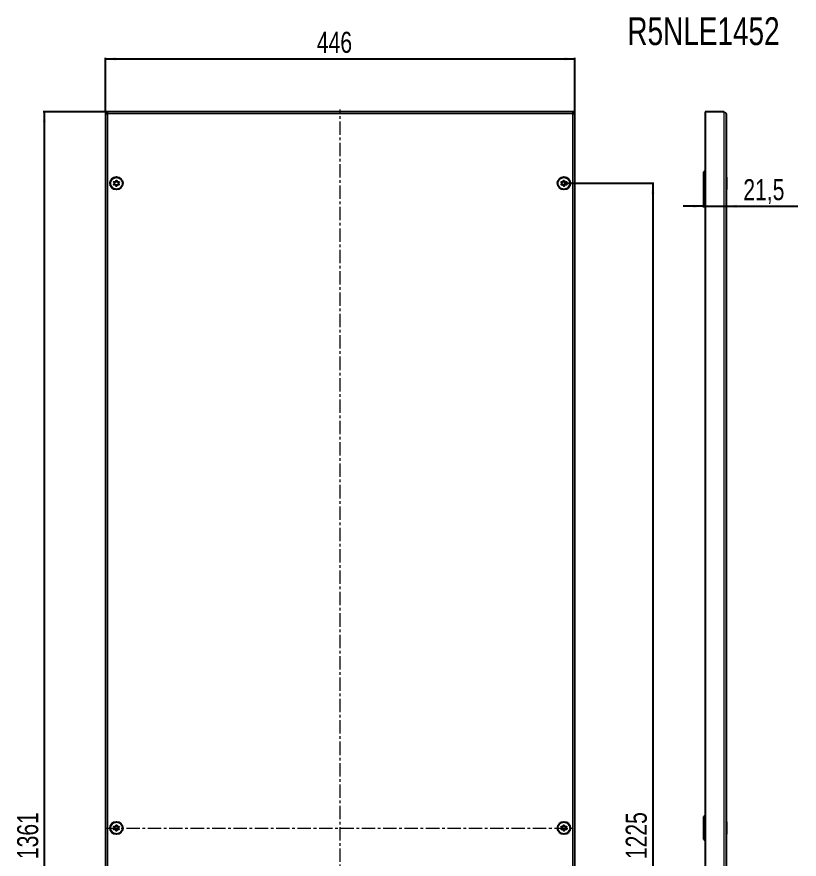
# Model space of a CAD drawing. Header units: millimetres. Extents: x 52 to 1257, y -492 to 1061.
# Drawn here: x 52 to 795, y 261 to 1061 of the extents above; entities that cross this region are included whole.
import ezdxf

# ---------------------------------------------------------------- set-up
doc = ezdxf.new("R2010")
doc.units = ezdxf.units.MM
doc.linetypes.add('CENTERX2', pattern=[20.32, 12.7, -2.54, 2.54, -2.54])
doc.layers.add('FORMAT', color=7, linetype='Continuous')
doc.styles.add('SLDTEXTSTYLE0', font='TXT', dxfattribs={"width": 0.75})
doc.dimstyles.new('SLDDIMSTYLE0', dxfattribs={"dimtxt": 20, "dimasz": 10, "dimexe": 0, "dimexo": 0.0625, "dimgap": 5, "dimtad": 2, "dimdec": 1, "dimrnd": 1e-09, "dimzin": 12, "dimdsep": 46, "dimtxsty": 'SLDTEXTSTYLE0', "dimsah": 1, "dimcen": 0.09, "dimadec": 0, "dimazin": 3, "dimtfac": 1, "dimtofl": 0, "dimtmove": 0, "dimatfit": 3, "dimfxl": 0, "dimfrac": 2, "dimtolj": 1, "dimtzin": 12, "dimarcsym": 0})
doc.dimstyles.new('SLDDIMSTYLE1', dxfattribs={"dimtxt": 20, "dimasz": 10, "dimexe": 0, "dimexo": 0.0625, "dimgap": 5, "dimtad": 2, "dimdec": 1, "dimrnd": 1e-09, "dimzin": 12, "dimdsep": 46, "dimtxsty": 'SLDTEXTSTYLE0', "dimsah": 1, "dimcen": 0.09, "dimadec": 0, "dimazin": 3, "dimtfac": 1, "dimtmove": 0, "dimatfit": 0, "dimfxl": 0, "dimfrac": 2, "dimtolj": 1, "dimtzin": 12, "dimarcsym": 0})

# ---------------------------------------------------------------- blocks, each defined once
blk = doc.blocks.new('_D')
at = {"layer": 'FORMAT'}
for p, q in [((136.01, 970.61), (136.01, 1021.77)), ((136.01, 1020.77), (582.01, 1020.77)), ((582.01, 970.61), (582.01, 1021.77))]:
    blk.add_line(p, q, dxfattribs=at)
for points in [[(136.01, 1020.77), (146.01, 1019.23), (146.01, 1022.31)], [(582.01, 1020.77), (572.01, 1022.31), (572.01, 1019.23)]]:
    blk.add_solid(points, dxfattribs=at)
at = {"layer": 'FORMAT', "insert": (336.84, 1046.55), "char_height": 20, "attachment_point": 1, "style": 'SLDTEXTSTYLE0'}
blk.add_mtext('446', dxfattribs=at)
blk = doc.blocks.new('_D_1')
at = {"layer": 'FORMAT'}
for p, q in [((137.7, 970.6), (77, 970.6)), ((78, 970.6), (78, -390.4)), ((137.7, -390.4), (77, -390.4))]:
    blk.add_line(p, q, dxfattribs=at)
for points in [[(78, 970.6), (76.47, 960.6), (79.54, 960.6)], [(78, -390.4), (79.54, -380.4), (76.47, -380.4)]]:
    blk.add_solid(points, dxfattribs=at)
at = {"layer": 'FORMAT', "insert": (52.22, 260.54), "char_height": 20, "attachment_point": 1, "rotation": 90, "style": 'SLDTEXTSTYLE0'}
blk.add_mtext('1361', dxfattribs=at)
blk = doc.blocks.new('_D_2')
at = {"layer": 'FORMAT'}
for p, q in [((571.52, 902.6), (657.01, 902.6)), ((656.01, 902.6), (656.01, -322.4)), ((571.52, -322.4), (657.01, -322.4))]:
    blk.add_line(p, q, dxfattribs=at)
for points in [[(656.01, 902.6), (654.47, 892.6), (657.55, 892.6)], [(656.01, -322.4), (657.55, -312.4), (654.47, -312.4)]]:
    blk.add_solid(points, dxfattribs=at)
at = {"layer": 'FORMAT', "insert": (630.23, 260.54), "char_height": 20, "attachment_point": 1, "rotation": 90, "style": 'SLDTEXTSTYLE0'}
blk.add_mtext('1225', dxfattribs=at)
blk = doc.blocks.new('_D_4')
at = {"layer": 'FORMAT'}
for p, q in [((704.03, 893.09), (704.03, 879.77)), ((704.03, 880.77), (684.8, 880.77)), ((704.03, 880.77), (725.53, 880.77)), ((725.53, 880.77), (793.65, 880.77))]:
    blk.add_line(p, q, dxfattribs=at)
for points in [[(704.03, 880.77), (694.03, 882.31), (694.03, 879.23)], [(725.53, 880.77), (735.53, 879.23), (735.53, 882.31)]]:
    blk.add_solid(points, dxfattribs=at)
at = {"layer": 'FORMAT', "insert": (741.92, 906.55), "char_height": 20, "attachment_point": 1, "style": 'SLDTEXTSTYLE0'}
blk.add_mtext('21,5', dxfattribs=at)

msp = doc.modelspace()

# ---------------------------------------------------------------- linework, layer by layer
at = {"color": 7, "linetype": 'Continuous', "lineweight": 25}
for p, q in [((136.01, 970.6), (136.01, -390.4)), ((136.01, 970.6), (137.51, 970.6)), ((580.31, 970.6), (137.71, 970.6)), ((137.71, 969.48), (137.71, 970.6)), ((580.31, 970.6), (580.31, 969.49)), ((582.01, 970.6), (580.51, 970.6)), ((582.01, -390.4), (582.01, 970.6)), ((705.53, 970.6), (705.53, -390.4)), ((723.43, 970.6), (705.53, 970.6)), ((725.53, 968.5), (725.53, -388.3)), ((704.03, 912.1), (704.03, 893.1)), ((725.78, 908.39), (725.53, 908.39)), ((725.78, 908.39), (725.78, 907.67)), ((725.78, 907.67), (725.78, 896.82)), ((725.53, 896.82), (725.78, 896.82)), ((704.03, 299.6), (704.03, 280.6)), ((725.78, 295.89), (725.53, 295.89)), ((725.78, 295.89), (725.78, 295.17)), ((725.78, 295.17), (725.78, 284.32)), ((725.53, 284.32), (725.78, 284.32))]:
    msp.add_line(p, q, dxfattribs=at)
at = {"color": 8, "linetype": 'Continuous', "lineweight": 18}
for p, q in [((579.91, 968.5), (138.11, 968.5)), ((138.11, 968.5), (138.11, -388.3)), ((579.91, -388.3), (579.91, 968.5)), ((723.43, 970.6), (723.43, -390.4))]:
    msp.add_line(p, q, dxfattribs=at)
at = {"color": 7, "linetype": 'Continuous', "lineweight": 25}
for centre, radius in [((146.51, 902.6), 6), ((146.51, 902.6), 5.79), ((146.51, 902.6), 1.85), ((571.51, 902.6), 6), ((571.51, 902.6), 5.79), ((571.51, 902.6), 1.85), ((146.51, 290.1), 6), ((571.51, 290.1), 6), ((146.51, 290.1), 5.79), ((146.51, 290.1), 1.85), ((571.51, 290.1), 5.79), ((571.51, 290.1), 1.85)]:
    msp.add_circle(centre, radius, dxfattribs=at)
for centre, start, end in [((707.03, 912.1), 120, 180), ((707.03, 893.1), 180, 240), ((707.03, 299.6), 120, 180), ((707.03, 280.6), 180, 240)]:
    msp.add_arc(centre, 3, start, end, dxfattribs=at)
for points, knots in [([(136.01, 970.6), (136.04, 970.42), (136.11, 970.07), (136.61, 969.53), (137.31, 969.01), (137.85, 968.67), (138.11, 968.5)], [0, 0, 0, 0, 0.2547568, 0.5096489, 0.7645419, 1, 1, 1, 1]), ([(137.51, 970.6), (137.52, 970.42), (137.54, 970.06), (137.73, 969.36), (137.96, 968.84), (138.11, 968.5)], [0, 0, 0, 0, 0.2598775, 0.5197391, 1, 1, 1, 1]), ([(579.91, 968.5), (580.19, 968.68), (580.75, 969.04), (581.45, 969.57), (581.92, 970.09), (581.98, 970.44), (582.01, 970.6)], [0, 0, 0, 0, 0.254753, 0.509645, 0.764538, 1, 1, 1, 1]), ([(579.91, 968.5), (579.99, 968.68), (580.15, 969.05), (580.42, 969.74), (580.47, 970.26), (580.51, 970.6)], [0, 0, 0, 0, 0.259878, 0.519739, 1, 1, 1, 1]), ([(723.43, 970.6), (723.71, 970.42), (724.27, 970.07), (724.97, 969.53), (725.44, 969.01), (725.5, 968.67), (725.53, 968.5)], [0, 0, 0, 0, 0.2547568, 0.5096489, 0.7645419, 1, 1, 1, 1]), ([(148.96, 903.95), (148.95, 903.96), (148.94, 903.98), (148.88, 904), (148.74, 904.03), (148.35, 904.02), (147.81, 904.01), (147.26, 904.31), (146.98, 904.75), (146.81, 905.1), (146.69, 905.31), (146.63, 905.38), (146.59, 905.4), (146.55, 905.4), (146.52, 905.39), (146.47, 905.35), (146.31, 905.13), (146.11, 904.7), (145.65, 904.16), (144.95, 904.07), (144.47, 904.12), (144.21, 904.11), (144.14, 904.08), (144.12, 904.06), (144.1, 904.03), (144.1, 903.99), (144.11, 903.95), (144.13, 903.87), (144.24, 903.67), (144.44, 903.35), (144.66, 902.88), (144.62, 902.25), (144.32, 901.8), (144.11, 901.47), (144.05, 901.34), (144.04, 901.28), (144.05, 901.25), (144.08, 901.22), (144.13, 901.2), (144.28, 901.17), (144.66, 901.18), (145.2, 901.19), (145.76, 900.89), (146.04, 900.45), (146.21, 900.1), (146.33, 899.89), (146.39, 899.82), (146.43, 899.8), (146.46, 899.8), (146.49, 899.81), (146.55, 899.85), (146.7, 900.07), (146.91, 900.5), (147.36, 901.04), (148.07, 901.13), (148.54, 901.08), (148.81, 901.09), (148.87, 901.12), (148.9, 901.14), (148.91, 901.17), (148.92, 901.21), (148.91, 901.25), (148.88, 901.33), (148.78, 901.53), (148.57, 901.85), (148.36, 902.32), (148.39, 902.95), (148.69, 903.4), (148.91, 903.73), (148.97, 903.86), (148.97, 903.92), (148.96, 903.94), (148.96, 903.95)], [0, 0, 0, 0, 0.002009, 0.00442, 0.009365, 0.025528, 0.067705, 0.095786, 0.124646, 0.150342, 0.160519, 0.163394, 0.165697, 0.167245, 0.168874, 0.17077, 0.178606, 0.211994, 0.249994, 0.287995, 0.321383, 0.329219, 0.331115, 0.332744, 0.334292, 0.336217, 0.338535, 0.341318, 0.349662, 0.375358, 0.404217, 0.432298, 0.474475, 0.490639, 0.496669, 0.49844, 0.5, 0.502009, 0.50442, 0.509365, 0.525528, 0.567705, 0.595786, 0.624646, 0.650342, 0.660519, 0.663394, 0.665697, 0.667245, 0.668874, 0.67077, 0.678606, 0.711994, 0.749994, 0.787995, 0.821383, 0.829219, 0.831115, 0.832744, 0.834292, 0.836217, 0.838535, 0.841318, 0.849662, 0.875358, 0.904217, 0.932298, 0.974475, 0.990639, 0.996669, 0.99844, 1, 1, 1, 1]), ([(569.05, 903.95), (569.05, 903.94), (569.04, 903.91), (569.05, 903.85), (569.11, 903.72), (569.32, 903.4), (569.62, 902.95), (569.66, 902.32), (569.44, 901.85), (569.24, 901.52), (569.12, 901.31), (569.1, 901.21), (569.1, 901.17), (569.12, 901.14), (569.14, 901.12), (569.21, 901.09), (569.47, 901.08), (569.95, 901.13), (570.65, 901.04), (571.11, 900.5), (571.31, 900.07), (571.47, 899.85), (571.52, 899.81), (571.55, 899.8), (571.59, 899.8), (571.62, 899.82), (571.65, 899.85), (571.7, 899.91), (571.81, 900.11), (571.98, 900.45), (572.26, 900.89), (572.81, 901.19), (573.35, 901.18), (573.74, 901.17), (573.89, 901.2), (573.94, 901.23), (573.96, 901.25), (573.97, 901.29), (573.96, 901.35), (573.91, 901.48), (573.69, 901.8), (573.39, 902.25), (573.36, 902.88), (573.57, 903.35), (573.78, 903.68), (573.89, 903.89), (573.92, 903.99), (573.92, 904.03), (573.9, 904.06), (573.87, 904.08), (573.81, 904.11), (573.54, 904.12), (573.07, 904.07), (572.36, 904.16), (571.91, 904.7), (571.7, 905.13), (571.55, 905.35), (571.49, 905.39), (571.46, 905.4), (571.43, 905.4), (571.4, 905.38), (571.37, 905.35), (571.31, 905.29), (571.2, 905.09), (571.04, 904.75), (570.76, 904.31), (570.2, 904.01), (569.66, 904.02), (569.27, 904.03), (569.12, 904), (569.07, 903.97), (569.06, 903.96), (569.05, 903.95)], [0, 0, 0, 0, 0.002009, 0.00442, 0.009365, 0.025528, 0.067705, 0.095786, 0.124646, 0.150342, 0.160519, 0.163394, 0.165697, 0.167245, 0.168874, 0.17077, 0.178606, 0.211994, 0.249994, 0.287995, 0.321383, 0.329219, 0.331115, 0.332744, 0.334292, 0.336217, 0.338535, 0.341318, 0.349662, 0.375358, 0.404217, 0.432298, 0.474475, 0.490639, 0.496669, 0.49844, 0.5, 0.502009, 0.50442, 0.509365, 0.525528, 0.567705, 0.595786, 0.624646, 0.650342, 0.660519, 0.663394, 0.665697, 0.667245, 0.668874, 0.67077, 0.678606, 0.711994, 0.749994, 0.787995, 0.821383, 0.829219, 0.831115, 0.832744, 0.834292, 0.836217, 0.838535, 0.841318, 0.849662, 0.875358, 0.904217, 0.932298, 0.974475, 0.990639, 0.996669, 0.99844, 1, 1, 1, 1]), ([(148.96, 291.45), (148.95, 291.46), (148.94, 291.48), (148.88, 291.5), (148.74, 291.53), (148.35, 291.52), (147.81, 291.51), (147.26, 291.81), (146.98, 292.25), (146.81, 292.6), (146.69, 292.81), (146.63, 292.88), (146.59, 292.9), (146.55, 292.9), (146.52, 292.89), (146.47, 292.85), (146.31, 292.63), (146.11, 292.2), (145.65, 291.66), (144.95, 291.57), (144.47, 291.62), (144.21, 291.61), (144.14, 291.58), (144.12, 291.56), (144.1, 291.53), (144.1, 291.49), (144.11, 291.45), (144.13, 291.37), (144.24, 291.17), (144.44, 290.85), (144.66, 290.38), (144.62, 289.75), (144.32, 289.3), (144.11, 288.97), (144.05, 288.84), (144.04, 288.78), (144.05, 288.75), (144.08, 288.72), (144.13, 288.7), (144.28, 288.67), (144.66, 288.68), (145.2, 288.69), (145.76, 288.39), (146.04, 287.95), (146.21, 287.6), (146.33, 287.39), (146.39, 287.32), (146.43, 287.3), (146.46, 287.3), (146.49, 287.31), (146.55, 287.35), (146.7, 287.57), (146.91, 288), (147.36, 288.54), (148.07, 288.63), (148.54, 288.58), (148.81, 288.59), (148.87, 288.62), (148.9, 288.64), (148.91, 288.67), (148.92, 288.71), (148.91, 288.75), (148.88, 288.83), (148.78, 289.03), (148.57, 289.35), (148.36, 289.82), (148.39, 290.45), (148.69, 290.9), (148.91, 291.23), (148.97, 291.36), (148.97, 291.42), (148.96, 291.44), (148.96, 291.45)], [0, 0, 0, 0, 0.002009, 0.00442, 0.009365, 0.025528, 0.067705, 0.095786, 0.124646, 0.150342, 0.160519, 0.163394, 0.165697, 0.167245, 0.168874, 0.17077, 0.178606, 0.211994, 0.249994, 0.287995, 0.321383, 0.329219, 0.331115, 0.332744, 0.334292, 0.336217, 0.338535, 0.341318, 0.349662, 0.375358, 0.404217, 0.432298, 0.474475, 0.490639, 0.496669, 0.49844, 0.5, 0.502009, 0.50442, 0.509365, 0.525528, 0.567705, 0.595786, 0.624646, 0.650342, 0.660519, 0.663394, 0.665697, 0.667245, 0.668874, 0.67077, 0.678606, 0.711994, 0.749994, 0.787995, 0.821383, 0.829219, 0.831115, 0.832744, 0.834292, 0.836217, 0.838535, 0.841318, 0.849662, 0.875358, 0.904217, 0.932298, 0.974475, 0.990639, 0.996669, 0.99844, 1, 1, 1, 1]), ([(569.05, 291.45), (569.05, 291.44), (569.04, 291.41), (569.05, 291.35), (569.11, 291.22), (569.32, 290.9), (569.62, 290.45), (569.66, 289.82), (569.44, 289.35), (569.24, 289.02), (569.12, 288.81), (569.1, 288.71), (569.1, 288.67), (569.12, 288.64), (569.14, 288.62), (569.21, 288.59), (569.47, 288.58), (569.95, 288.63), (570.65, 288.54), (571.11, 288), (571.31, 287.57), (571.47, 287.35), (571.52, 287.31), (571.55, 287.3), (571.59, 287.3), (571.62, 287.32), (571.65, 287.35), (571.7, 287.41), (571.81, 287.61), (571.98, 287.95), (572.26, 288.39), (572.81, 288.69), (573.35, 288.68), (573.74, 288.67), (573.89, 288.7), (573.94, 288.73), (573.96, 288.75), (573.97, 288.79), (573.96, 288.85), (573.91, 288.98), (573.69, 289.3), (573.39, 289.75), (573.36, 290.38), (573.57, 290.85), (573.78, 291.18), (573.89, 291.39), (573.92, 291.49), (573.92, 291.53), (573.9, 291.56), (573.87, 291.58), (573.81, 291.61), (573.54, 291.62), (573.07, 291.57), (572.36, 291.66), (571.91, 292.2), (571.7, 292.63), (571.55, 292.85), (571.49, 292.89), (571.46, 292.9), (571.43, 292.9), (571.4, 292.88), (571.37, 292.85), (571.31, 292.79), (571.2, 292.59), (571.04, 292.25), (570.76, 291.81), (570.2, 291.51), (569.66, 291.52), (569.27, 291.53), (569.12, 291.5), (569.07, 291.47), (569.06, 291.46), (569.05, 291.45)], [0, 0, 0, 0, 0.002009, 0.00442, 0.009365, 0.025528, 0.067705, 0.095786, 0.124646, 0.150342, 0.160519, 0.163394, 0.165697, 0.167245, 0.168874, 0.17077, 0.178606, 0.211994, 0.249994, 0.287995, 0.321383, 0.329219, 0.331115, 0.332744, 0.334292, 0.336217, 0.338535, 0.341318, 0.349662, 0.375358, 0.404217, 0.432298, 0.474475, 0.490639, 0.496669, 0.49844, 0.5, 0.502009, 0.50442, 0.509365, 0.525528, 0.567705, 0.595786, 0.624646, 0.650342, 0.660519, 0.663394, 0.665697, 0.667245, 0.668874, 0.67077, 0.678606, 0.711994, 0.749994, 0.787995, 0.821383, 0.829219, 0.831115, 0.832744, 0.834292, 0.836217, 0.838535, 0.841318, 0.849662, 0.875358, 0.904217, 0.932298, 0.974475, 0.990639, 0.996669, 0.99844, 1, 1, 1, 1])]:
    msp.add_open_spline(points, degree=3, knots=knots, dxfattribs=at)
for points in [[(138.11, 968.5), (138.07, 968.78), (138.01, 969.33), (137.91, 970.02), (137.81, 970.51), (137.74, 970.57), (137.71, 970.6)], [(580.31, 970.6), (580.27, 970.57), (580.21, 970.51), (580.11, 970.02), (580.01, 969.33), (579.94, 968.78), (579.91, 968.5)]]:
    msp.add_open_spline(points, degree=3, dxfattribs=at)
at = {"layer": 'FORMAT', "linetype": 'CENTERX2', "lineweight": 18}
for p, q in [((359.01, -392.4), (359.01, 972.6)), ((135.71, 290.1), (582.31, 290.1))]:
    msp.add_line(p, q, dxfattribs=at)

# ---------------------------------------------------------------- texts
at = {"layer": 'FORMAT', "insert": (631.81, 1060.36), "char_height": 26.458, "attachment_point": 1, "style": 'SLDTEXTSTYLE0'}
msp.add_mtext('R5NLE1452', dxfattribs=at)

# ---------------------------------------------------------------- dimensions: what is measured, and where the dimension line sits
at = {"layer": 'FORMAT'}
for base, p1, p2, dimstyle, picture, middle in [((582.01, 1020.77), (136.01, 970.6), (582.01, 970.6), 'SLDDIMSTYLE0', '_D', (359.01, 1020.77)), ((725.53, 880.77), (704.03, 893.1), (725.53, 968.5), 'SLDDIMSTYLE1', '_D_4', (767.78, 880.77))]:
    dim = msp.add_linear_dim(base=base, p1=p1, p2=p2, dimstyle=dimstyle, dxfattribs=at)
    dim.commit()
    dim.dimension.update_dxf_attribs({"geometry": picture, "text_midpoint": middle, "dimtype": 160})
for base, p1, p2, picture, middle in [((78, -390.4), (137.71, 970.6), (137.71, -390.4), '_D_1', (78, 290.1)), ((656.01, -322.4), (571.51, 902.6), (571.51, -322.4), '_D_2', (656.01, 290.1))]:
    dim = msp.add_linear_dim(base=base, p1=p1, p2=p2, angle=90, dimstyle='SLDDIMSTYLE0', dxfattribs=at)
    dim.commit()
    dim.dimension.update_dxf_attribs({"geometry": picture, "text_midpoint": middle, "dimtype": 160})

doc.saveas('drawing.dxf')
